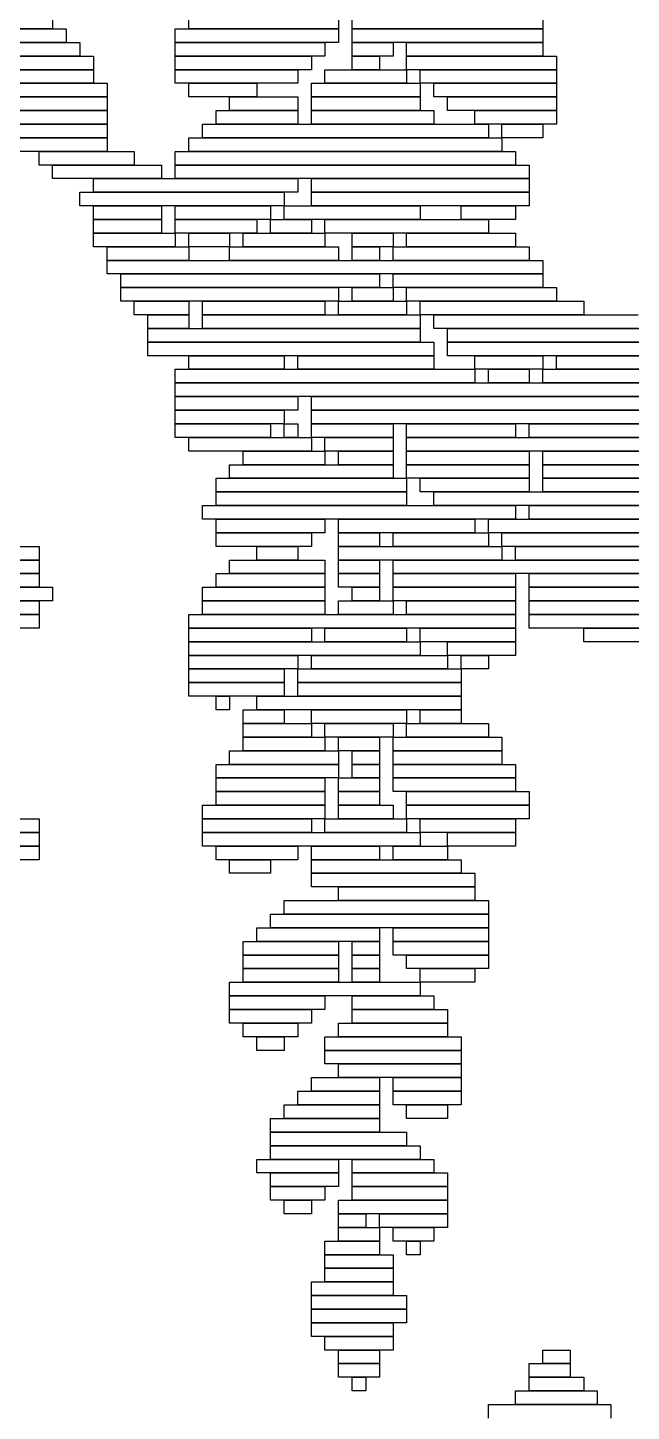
# Model space of a CAD drawing. Extents: x 39 to 985, y 65 to 958.
# Drawn here: x 129.2 to 173.5, y 319.5 to 421.1 of the extents above; entities that cross this region are included whole.
import ezdxf

# ---------------------------------------------------------------- set-up
doc = ezdxf.new("R2010")
doc.units = 0

msp = doc.modelspace()

# ---------------------------------------------------------------- linework, layer by layer
for p, q in [((131, 422), (131, 421)), ((141, 421), (141, 422)), ((152, 422), (152, 421)), ((153, 421), (153, 422)), ((167, 422), (167, 421)), ((131, 421), (84, 421)), ((103, 421), (132, 421)), ((132, 421), (132, 420)), ((140, 421), (152, 421)), ((140, 420), (140, 421)), ((152, 421), (141, 421)), ((152, 421), (152, 420)), ((167, 421), (153, 421)), ((153, 421), (167, 421)), ((153, 420), (153, 421)), ((167, 421), (167, 420)), ((132, 420), (103, 420)), ((117, 420), (133, 420)), ((133, 420), (133, 419)), ((152, 420), (140, 420)), ((140, 420), (151, 420)), ((140, 419), (140, 420)), ((151, 420), (151, 419)), ((167, 420), (153, 420)), ((153, 420), (156, 420)), ((153, 419), (153, 420)), ((156, 420), (156, 419)), ((157, 420), (167, 420)), ((157, 419), (157, 420)), ((167, 420), (167, 419)), ((103, 419), (134, 419)), ((133, 419), (117, 419)), ((134, 419), (134, 418)), ((151, 419), (140, 419)), ((140, 419), (150, 419)), ((140, 418), (140, 419)), ((150, 419), (150, 418)), ((156, 419), (153, 419)), ((153, 419), (155, 419)), ((153, 418), (153, 419)), ((155, 419), (155, 418)), ((167, 419), (157, 419)), ((157, 419), (168, 419)), ((157, 418), (157, 419)), ((168, 419), (168, 418)), ((134, 418), (103, 418)), ((116, 418), (134, 418)), ((134, 418), (134, 417)), ((150, 418), (140, 418)), ((140, 418), (149, 418)), ((140, 417), (140, 418)), ((149, 418), (149, 417)), ((151, 418), (157, 418)), ((151, 417), (151, 418)), ((155, 418), (153, 418)), ((168, 418), (157, 418)), ((157, 418), (157, 417)), ((158, 418), (168, 418)), ((158, 417), (158, 418)), ((168, 418), (168, 417)), ((134, 417), (116, 417)), ((116, 417), (135, 417)), ((135, 417), (135, 416)), ((149, 417), (140, 417)), ((141, 417), (146, 417)), ((141, 416), (141, 417)), ((146, 417), (146, 416)), ((150, 417), (158, 417)), ((150, 416), (150, 417)), ((157, 417), (151, 417)), ((168, 417), (158, 417)), ((158, 417), (158, 416)), ((159, 417), (168, 417)), ((159, 416), (159, 417)), ((168, 417), (168, 416)), ((135, 416), (116, 416)), ((125, 416), (135, 416)), ((135, 416), (135, 415)), ((146, 416), (141, 416)), ((144, 416), (149, 416)), ((144, 415), (144, 416)), ((149, 416), (149, 415)), ((158, 416), (150, 416)), ((150, 416), (158, 416)), ((150, 415), (150, 416)), ((158, 416), (158, 415)), ((168, 416), (159, 416)), ((160, 416), (168, 416)), ((160, 415), (160, 416)), ((168, 416), (168, 415)), ((135, 415), (125, 415)), ((125, 415), (135, 415)), ((135, 415), (135, 414)), ((143, 415), (149, 415)), ((143, 414), (143, 415)), ((149, 415), (144, 415)), ((149, 415), (149, 414)), ((158, 415), (150, 415)), ((150, 415), (159, 415)), ((150, 414), (150, 415)), ((159, 415), (159, 414)), ((168, 415), (160, 415)), ((162, 415), (168, 415)), ((162, 414), (162, 415)), ((168, 415), (168, 414)), ((135, 414), (125, 414)), ((127, 414), (135, 414)), ((135, 414), (135, 413)), ((142, 414), (163, 414)), ((142, 413), (142, 414)), ((149, 414), (143, 414)), ((159, 414), (150, 414)), ((168, 414), (162, 414)), ((163, 414), (163, 413)), ((164, 414), (167, 414)), ((164, 413), (164, 414)), ((167, 414), (167, 413)), ((135, 413), (127, 413)), ((128, 413), (135, 413)), ((135, 413), (135, 412)), ((141, 413), (164, 413)), ((141, 412), (141, 413)), ((163, 413), (142, 413)), ((167, 413), (164, 413)), ((164, 413), (164, 412)), ((135, 412), (128, 412)), ((130, 412), (137, 412)), ((130, 411), (130, 412)), ((137, 412), (137, 411)), ((140, 412), (165, 412)), ((140, 411), (140, 412)), ((164, 412), (141, 412)), ((165, 412), (165, 411)), ((137, 411), (130, 411)), ((131, 411), (139, 411)), ((131, 410), (131, 411)), ((139, 411), (139, 410)), ((165, 411), (140, 411)), ((140, 411), (166, 411)), ((140, 410), (140, 411)), ((166, 411), (166, 410)), ((139, 410), (131, 410)), ((134, 410), (149, 410)), ((134, 409), (134, 410)), ((166, 410), (140, 410)), ((149, 410), (149, 409)), ((150, 410), (166, 410)), ((150, 409), (150, 410)), ((166, 410), (166, 409)), ((133, 409), (148, 409)), ((133, 408), (133, 409)), ((149, 409), (134, 409)), ((148, 409), (148, 408)), ((166, 409), (150, 409)), ((150, 409), (166, 409)), ((150, 408), (150, 409)), ((166, 409), (166, 408)), ((148, 408), (133, 408)), ((134, 408), (139, 408)), ((134, 407), (134, 408)), ((139, 408), (139, 407)), ((140, 408), (147, 408)), ((140, 407), (140, 408)), ((147, 408), (147, 407)), ((148, 408), (158, 408)), ((148, 407), (148, 408)), ((166, 408), (150, 408)), ((158, 408), (158, 407)), ((161, 408), (165, 408)), ((161, 407), (161, 408)), ((165, 408), (165, 407)), ((139, 407), (134, 407)), ((134, 407), (139, 407)), ((134, 406), (134, 407)), ((139, 407), (139, 406)), ((147, 407), (140, 407)), ((140, 407), (146, 407)), ((140, 406), (140, 407)), ((146, 407), (146, 406)), ((147, 407), (150, 407)), ((147, 406), (147, 407)), ((158, 407), (148, 407)), ((150, 407), (150, 406)), ((151, 407), (163, 407)), ((151, 406), (151, 407)), ((165, 407), (161, 407)), ((163, 407), (163, 406)), ((139, 406), (134, 406)), ((134, 406), (140, 406)), ((134, 405), (134, 406)), ((146, 406), (140, 406)), ((140, 406), (140, 405)), ((141, 406), (144, 406)), ((141, 405), (141, 406)), ((144, 406), (144, 405)), ((145, 406), (151, 406)), ((145, 405), (145, 406)), ((150, 406), (147, 406)), ((163, 406), (151, 406)), ((151, 406), (151, 405)), ((153, 406), (156, 406)), ((153, 405), (153, 406)), ((156, 406), (156, 405)), ((157, 406), (165, 406)), ((157, 405), (157, 406)), ((165, 406), (165, 405)), ((140, 405), (134, 405)), ((135, 405), (141, 405)), ((135, 404), (135, 405)), ((144, 405), (141, 405)), ((141, 405), (141, 404)), ((144, 405), (152, 405)), ((144, 404), (144, 405)), ((151, 405), (145, 405)), ((152, 405), (152, 404)), ((156, 405), (153, 405)), ((153, 405), (155, 405)), ((153, 404), (153, 405)), ((155, 405), (155, 404)), ((156, 405), (166, 405)), ((156, 404), (156, 405)), ((165, 405), (157, 405)), ((166, 405), (166, 404)), ((141, 404), (135, 404)), ((135, 404), (167, 404)), ((135, 403), (135, 404)), ((152, 404), (144, 404)), ((155, 404), (153, 404)), ((166, 404), (156, 404)), ((167, 404), (167, 403)), ((167, 403), (135, 403)), ((136, 403), (155, 403)), ((136, 402), (136, 403)), ((155, 403), (155, 402)), ((156, 403), (167, 403)), ((156, 402), (156, 403)), ((167, 403), (167, 402)), ((155, 402), (136, 402)), ((136, 402), (152, 402)), ((136, 401), (136, 402)), ((152, 402), (152, 401)), ((153, 402), (156, 402)), ((153, 401), (153, 402)), ((167, 402), (156, 402)), ((156, 402), (156, 401)), ((157, 402), (168, 402)), ((157, 401), (157, 402)), ((168, 402), (168, 401)), ((152, 401), (136, 401)), ((137, 401), (141, 401)), ((137, 400), (137, 401)), ((141, 401), (141, 400)), ((142, 401), (151, 401)), ((142, 400), (142, 401)), ((151, 401), (151, 400)), ((152, 401), (157, 401)), ((152, 400), (152, 401)), ((156, 401), (153, 401)), ((168, 401), (157, 401)), ((157, 401), (157, 400)), ((158, 401), (170, 401)), ((158, 400), (158, 401)), ((170, 401), (170, 400)), ((141, 400), (137, 400)), ((138, 400), (141, 400)), ((138, 399), (138, 400)), ((141, 400), (141, 399)), ((151, 400), (142, 400)), ((142, 400), (158, 400)), ((142, 399), (142, 400)), ((157, 400), (152, 400)), ((170, 400), (158, 400)), ((158, 400), (158, 399)), ((159, 400), (174, 400)), ((159, 399), (159, 400)), ((141, 399), (138, 399)), ((138, 399), (158, 399)), ((138, 398), (138, 399)), ((158, 399), (142, 399)), ((158, 399), (158, 398)), ((174, 399), (159, 399)), ((160, 399), (178, 399)), ((160, 398), (160, 399)), ((158, 398), (138, 398)), ((138, 398), (159, 398)), ((138, 397), (138, 398)), ((159, 398), (159, 397)), ((178, 398), (160, 398)), ((160, 398), (180, 398)), ((160, 397), (160, 398)), ((159, 397), (138, 397)), ((141, 397), (148, 397)), ((141, 396), (141, 397)), ((148, 397), (148, 396)), ((149, 397), (159, 397)), ((149, 396), (149, 397)), ((159, 397), (159, 396)), ((180, 397), (160, 397)), ((162, 397), (167, 397)), ((162, 396), (162, 397)), ((167, 397), (167, 396)), ((168, 397), (180, 397)), ((168, 396), (168, 397)), ((140, 396), (162, 396)), ((140, 395), (140, 396)), ((148, 396), (141, 396)), ((159, 396), (149, 396)), ((167, 396), (162, 396)), ((162, 396), (162, 395)), ((163, 396), (166, 396)), ((163, 395), (163, 396)), ((166, 396), (166, 395)), ((167, 396), (180, 396)), ((167, 395), (167, 396)), ((180, 396), (168, 396)), ((162, 395), (140, 395)), ((140, 395), (180, 395)), ((140, 394), (140, 395)), ((166, 395), (163, 395)), ((180, 395), (167, 395)), ((180, 394), (140, 394)), ((140, 394), (149, 394)), ((140, 393), (140, 394)), ((149, 394), (149, 393)), ((150, 394), (181, 394)), ((150, 393), (150, 394)), ((149, 393), (140, 393)), ((140, 393), (148, 393)), ((140, 392), (140, 393)), ((148, 393), (148, 392)), ((181, 393), (150, 393)), ((150, 393), (183, 393)), ((150, 392), (150, 393)), ((148, 392), (140, 392)), ((140, 392), (147, 392)), ((140, 391), (140, 392)), ((147, 392), (147, 391)), ((148, 392), (149, 392)), ((148, 391), (148, 392)), ((149, 392), (149, 391)), ((183, 392), (150, 392)), ((150, 392), (156, 392)), ((150, 391), (150, 392)), ((156, 392), (156, 391)), ((157, 392), (165, 392)), ((157, 391), (157, 392)), ((165, 392), (165, 391)), ((166, 392), (191, 392)), ((166, 391), (166, 392)), ((147, 391), (140, 391)), ((141, 391), (150, 391)), ((141, 390), (141, 391)), ((149, 391), (148, 391)), ((156, 391), (150, 391)), ((150, 391), (150, 390)), ((151, 391), (156, 391)), ((151, 390), (151, 391)), ((156, 391), (156, 390)), ((165, 391), (157, 391)), ((157, 391), (193, 391)), ((157, 390), (157, 391)), ((191, 391), (166, 391)), ((150, 390), (141, 390)), ((145, 390), (151, 390)), ((145, 389), (145, 390)), ((156, 390), (151, 390)), ((151, 390), (151, 389)), ((152, 390), (156, 390)), ((152, 389), (152, 390)), ((156, 390), (156, 389)), ((193, 390), (157, 390)), ((157, 390), (166, 390)), ((157, 389), (157, 390)), ((166, 390), (166, 389)), ((167, 390), (182, 390)), ((167, 389), (167, 390)), ((144, 389), (156, 389)), ((144, 388), (144, 389)), ((151, 389), (145, 389)), ((156, 389), (152, 389)), ((156, 389), (156, 388)), ((166, 389), (157, 389)), ((157, 389), (166, 389)), ((157, 388), (157, 389)), ((166, 389), (166, 388)), ((182, 389), (167, 389)), ((167, 389), (182, 389)), ((167, 388), (167, 389)), ((143, 388), (157, 388)), ((143, 387), (143, 388)), ((156, 388), (144, 388)), ((166, 388), (157, 388)), ((157, 388), (157, 387)), ((158, 388), (166, 388)), ((158, 387), (158, 388)), ((166, 388), (166, 387)), ((182, 388), (167, 388)), ((167, 388), (182, 388)), ((167, 387), (167, 388)), ((157, 387), (143, 387)), ((143, 387), (157, 387)), ((143, 386), (143, 387)), ((157, 387), (157, 386)), ((166, 387), (158, 387)), ((159, 387), (187, 387)), ((159, 386), (159, 387)), ((182, 387), (167, 387)), ((142, 386), (165, 386)), ((142, 385), (142, 386)), ((157, 386), (143, 386)), ((187, 386), (159, 386)), ((165, 386), (165, 385)), ((166, 386), (182, 386)), ((166, 385), (166, 386)), ((165, 385), (142, 385)), ((143, 385), (151, 385)), ((143, 384), (143, 385)), ((151, 384), (143, 384)), ((143, 384), (150, 384)), ((143, 383), (143, 384)), ((150, 384), (150, 383)), ((151, 385), (151, 384)), ((152, 385), (162, 385)), ((152, 384), (152, 385)), ((162, 384), (152, 384)), ((152, 384), (155, 384)), ((152, 383), (152, 384)), ((155, 384), (155, 383)), ((156, 384), (163, 384)), ((156, 383), (156, 384)), ((162, 385), (162, 384)), ((163, 385), (184, 385)), ((163, 384), (163, 385)), ((184, 384), (163, 384)), ((163, 384), (163, 383)), ((164, 384), (185, 384)), ((164, 383), (164, 384)), ((182, 385), (166, 385)), ((117, 383), (130, 383)), ((130, 383), (130, 382)), ((150, 383), (143, 383)), ((146, 383), (149, 383)), ((146, 382), (146, 383)), ((149, 383), (149, 382)), ((155, 383), (152, 383)), ((152, 383), (164, 383)), ((152, 382), (152, 383)), ((163, 383), (156, 383)), ((185, 383), (164, 383)), ((164, 383), (164, 382)), ((165, 383), (195, 383)), ((165, 382), (165, 383)), ((130, 382), (117, 382)), ((118, 382), (130, 382)), ((130, 382), (130, 381)), ((144, 382), (151, 382)), ((144, 381), (144, 382)), ((149, 382), (146, 382)), ((151, 382), (151, 381)), ((164, 382), (152, 382)), ((152, 382), (155, 382)), ((152, 381), (152, 382)), ((155, 382), (155, 381)), ((156, 382), (248, 382)), ((156, 381), (156, 382)), ((195, 382), (165, 382)), ((130, 381), (118, 381)), ((118, 381), (130, 381)), ((130, 381), (130, 380)), ((143, 381), (151, 381)), ((143, 380), (143, 381)), ((151, 381), (144, 381)), ((151, 381), (151, 380)), ((155, 381), (152, 381)), ((152, 381), (155, 381)), ((152, 380), (152, 381)), ((155, 381), (155, 380)), ((248, 381), (156, 381)), ((156, 381), (165, 381)), ((156, 380), (156, 381)), ((165, 381), (165, 380)), ((166, 381), (384, 381)), ((166, 380), (166, 381)), ((111, 380), (131, 380)), ((130, 380), (118, 380)), ((131, 380), (131, 379)), ((142, 380), (151, 380)), ((142, 379), (142, 380)), ((151, 380), (143, 380)), ((151, 380), (151, 379)), ((155, 380), (152, 380)), ((153, 380), (155, 380)), ((153, 379), (153, 380)), ((155, 380), (155, 379)), ((165, 380), (156, 380)), ((156, 380), (165, 380)), ((156, 379), (156, 380)), ((165, 380), (165, 379)), ((384, 380), (166, 380)), ((166, 380), (183, 380)), ((166, 379), (166, 380)), ((131, 379), (111, 379)), ((120, 379), (130, 379)), ((130, 379), (130, 378)), ((151, 379), (142, 379)), ((142, 379), (151, 379)), ((142, 378), (142, 379)), ((151, 379), (151, 378)), ((152, 379), (156, 379)), ((152, 378), (152, 379)), ((155, 379), (153, 379)), ((165, 379), (156, 379)), ((156, 379), (156, 378)), ((157, 379), (165, 379)), ((157, 378), (157, 379)), ((165, 379), (165, 378)), ((183, 379), (166, 379)), ((166, 379), (183, 379)), ((166, 378), (166, 379)), ((130, 378), (120, 378)), ((121, 378), (130, 378)), ((130, 378), (130, 377)), ((141, 378), (165, 378)), ((141, 377), (141, 378)), ((151, 378), (142, 378)), ((156, 378), (152, 378)), ((165, 378), (157, 378)), ((165, 378), (165, 377)), ((183, 378), (166, 378)), ((166, 378), (183, 378)), ((166, 377), (166, 378)), ((130, 377), (121, 377)), ((165, 377), (141, 377)), ((141, 377), (150, 377)), ((141, 376), (141, 377)), ((150, 377), (150, 376)), ((151, 377), (157, 377)), ((151, 376), (151, 377)), ((157, 377), (157, 376)), ((158, 377), (165, 377)), ((158, 376), (158, 377)), ((165, 377), (165, 376)), ((183, 377), (166, 377)), ((170, 377), (188, 377)), ((170, 376), (170, 377)), ((150, 376), (141, 376)), ((141, 376), (158, 376)), ((141, 375), (141, 376)), ((157, 376), (151, 376)), ((165, 376), (158, 376)), ((158, 376), (158, 375)), ((160, 376), (165, 376)), ((160, 375), (160, 376)), ((165, 376), (165, 375)), ((188, 376), (170, 376)), ((158, 375), (141, 375)), ((141, 375), (149, 375)), ((141, 374), (141, 375)), ((149, 375), (149, 374)), ((150, 375), (160, 375)), ((150, 374), (150, 375)), ((165, 375), (160, 375)), ((160, 375), (160, 374)), ((161, 375), (163, 375)), ((161, 374), (161, 375)), ((163, 375), (163, 374)), ((149, 374), (141, 374)), ((141, 374), (148, 374)), ((141, 373), (141, 374)), ((148, 374), (148, 373)), ((149, 374), (161, 374)), ((149, 373), (149, 374)), ((160, 374), (150, 374)), ((163, 374), (161, 374)), ((161, 374), (161, 373)), ((148, 373), (141, 373)), ((141, 373), (148, 373)), ((141, 372), (141, 373)), ((148, 373), (148, 372)), ((161, 373), (149, 373)), ((149, 373), (161, 373)), ((149, 372), (149, 373)), ((161, 373), (161, 372)), ((148, 372), (141, 372)), ((143, 372), (144, 372)), ((143, 371), (143, 372)), ((144, 372), (144, 371)), ((146, 372), (161, 372)), ((146, 371), (146, 372)), ((161, 372), (149, 372)), ((161, 372), (161, 371)), ((144, 371), (143, 371)), ((145, 371), (148, 371)), ((145, 370), (145, 371)), ((161, 371), (146, 371)), ((148, 371), (148, 370)), ((150, 371), (157, 371)), ((150, 370), (150, 371)), ((157, 371), (157, 370)), ((158, 371), (161, 371)), ((158, 370), (158, 371)), ((161, 371), (161, 370)), ((148, 370), (145, 370)), ((145, 370), (150, 370)), ((145, 369), (145, 370)), ((157, 370), (150, 370)), ((150, 370), (150, 369)), ((151, 370), (156, 370)), ((151, 369), (151, 370)), ((156, 370), (156, 369)), ((157, 370), (163, 370)), ((157, 369), (157, 370)), ((161, 370), (158, 370)), ((163, 370), (163, 369)), ((150, 369), (145, 369)), ((145, 369), (151, 369)), ((145, 368), (145, 369)), ((156, 369), (151, 369)), ((151, 369), (151, 368)), ((152, 369), (155, 369)), ((152, 368), (152, 369)), ((155, 369), (155, 368)), ((156, 369), (164, 369)), ((156, 368), (156, 369)), ((163, 369), (157, 369)), ((164, 369), (164, 368)), ((144, 368), (152, 368)), ((144, 367), (144, 368)), ((151, 368), (145, 368)), ((155, 368), (152, 368)), ((152, 368), (152, 367)), ((153, 368), (155, 368)), ((153, 367), (153, 368)), ((155, 368), (155, 367)), ((164, 368), (156, 368)), ((156, 368), (164, 368)), ((156, 367), (156, 368)), ((164, 368), (164, 367)), ((143, 367), (152, 367)), ((143, 366), (143, 367)), ((152, 367), (144, 367)), ((152, 367), (152, 366)), ((155, 367), (153, 367)), ((153, 367), (155, 367)), ((153, 366), (153, 367)), ((155, 367), (155, 366)), ((164, 367), (156, 367)), ((156, 367), (165, 367)), ((156, 366), (156, 367)), ((165, 367), (165, 366)), ((152, 366), (143, 366)), ((143, 366), (151, 366)), ((143, 365), (143, 366)), ((151, 366), (151, 365)), ((152, 366), (155, 366)), ((152, 365), (152, 366)), ((155, 366), (153, 366)), ((155, 366), (155, 365)), ((165, 366), (156, 366)), ((156, 366), (165, 366)), ((156, 365), (156, 366)), ((165, 366), (165, 365)), ((151, 365), (143, 365)), ((143, 365), (151, 365)), ((143, 364), (143, 365)), ((151, 365), (151, 364)), ((155, 365), (152, 365)), ((152, 365), (155, 365)), ((152, 364), (152, 365)), ((155, 365), (155, 364)), ((165, 365), (156, 365)), ((157, 365), (166, 365)), ((157, 364), (157, 365)), ((166, 365), (166, 364)), ((142, 364), (151, 364)), ((142, 363), (142, 364)), ((151, 364), (143, 364)), ((151, 364), (151, 363)), ((155, 364), (152, 364)), ((152, 364), (156, 364)), ((152, 363), (152, 364)), ((156, 364), (156, 363)), ((166, 364), (157, 364)), ((157, 364), (166, 364)), ((157, 363), (157, 364)), ((166, 364), (166, 363)), ((120, 363), (130, 363)), ((130, 363), (130, 362)), ((151, 363), (142, 363)), ((142, 363), (150, 363)), ((142, 362), (142, 363)), ((150, 363), (150, 362)), ((151, 363), (157, 363)), ((151, 362), (151, 363)), ((156, 363), (152, 363)), ((166, 363), (157, 363)), ((157, 363), (157, 362)), ((158, 363), (165, 363)), ((158, 362), (158, 363)), ((165, 363), (165, 362)), ((130, 362), (120, 362)), ((120, 362), (130, 362)), ((130, 362), (130, 361)), ((150, 362), (142, 362)), ((142, 362), (158, 362)), ((142, 361), (142, 362)), ((157, 362), (151, 362)), ((165, 362), (158, 362)), ((158, 362), (158, 361)), ((160, 362), (165, 362)), ((160, 361), (160, 362)), ((165, 362), (165, 361)), ((130, 361), (120, 361)), ((122, 361), (130, 361)), ((130, 361), (130, 360)), ((158, 361), (142, 361)), ((143, 361), (149, 361)), ((143, 360), (143, 361)), ((149, 361), (149, 360)), ((150, 361), (155, 361)), ((150, 360), (150, 361)), ((155, 361), (155, 360)), ((156, 361), (160, 361)), ((156, 360), (156, 361)), ((165, 361), (160, 361)), ((160, 361), (160, 360)), ((130, 360), (122, 360)), ((149, 360), (143, 360)), ((144, 360), (147, 360)), ((144, 359), (144, 360)), ((147, 360), (147, 359)), ((155, 360), (150, 360)), ((150, 360), (161, 360)), ((150, 359), (150, 360)), ((160, 360), (156, 360)), ((161, 360), (161, 359)), ((147, 359), (144, 359)), ((161, 359), (150, 359)), ((150, 359), (162, 359)), ((150, 358), (150, 359)), ((162, 359), (162, 358)), ((162, 358), (150, 358)), ((152, 358), (162, 358)), ((152, 357), (152, 358)), ((162, 358), (162, 357)), ((148, 357), (163, 357)), ((148, 356), (148, 357)), ((162, 357), (152, 357)), ((163, 357), (163, 356)), ((147, 356), (163, 356)), ((147, 355), (147, 356)), ((163, 356), (148, 356)), ((163, 356), (163, 355)), ((146, 355), (155, 355)), ((146, 354), (146, 355)), ((163, 355), (147, 355)), ((155, 355), (155, 354)), ((156, 355), (163, 355)), ((156, 354), (156, 355)), ((163, 355), (163, 354)), ((145, 354), (152, 354)), ((145, 353), (145, 354)), ((155, 354), (146, 354)), ((152, 354), (152, 353)), ((153, 354), (155, 354)), ((153, 353), (153, 354)), ((155, 354), (155, 353)), ((163, 354), (156, 354)), ((156, 354), (163, 354)), ((156, 353), (156, 354)), ((163, 354), (163, 353)), ((152, 353), (145, 353)), ((145, 353), (152, 353)), ((145, 352), (145, 353)), ((152, 353), (152, 352)), ((155, 353), (153, 353)), ((153, 353), (155, 353)), ((153, 352), (153, 353)), ((155, 353), (155, 352)), ((163, 353), (156, 353)), ((157, 353), (163, 353)), ((157, 352), (157, 353)), ((163, 353), (163, 352)), ((152, 352), (145, 352)), ((145, 352), (152, 352)), ((145, 351), (145, 352)), ((152, 352), (152, 351)), ((155, 352), (153, 352)), ((153, 352), (155, 352)), ((153, 351), (153, 352)), ((155, 352), (155, 351)), ((163, 352), (157, 352)), ((158, 352), (162, 352)), ((158, 351), (158, 352)), ((162, 352), (162, 351)), ((144, 351), (158, 351)), ((144, 350), (144, 351)), ((152, 351), (145, 351)), ((155, 351), (153, 351)), ((162, 351), (158, 351)), ((158, 351), (158, 350)), ((158, 350), (144, 350)), ((144, 350), (151, 350)), ((144, 349), (144, 350)), ((151, 350), (151, 349)), ((153, 350), (159, 350)), ((153, 349), (153, 350)), ((159, 350), (159, 349)), ((151, 349), (144, 349)), ((144, 349), (150, 349)), ((144, 348), (144, 349)), ((150, 349), (150, 348)), ((159, 349), (153, 349)), ((153, 349), (160, 349)), ((153, 348), (153, 349)), ((160, 349), (160, 348)), ((150, 348), (144, 348)), ((145, 348), (149, 348)), ((145, 347), (145, 348)), ((149, 348), (149, 347)), ((152, 348), (160, 348)), ((152, 347), (152, 348)), ((160, 348), (153, 348)), ((160, 348), (160, 347)), ((149, 347), (145, 347)), ((146, 347), (148, 347)), ((146, 346), (146, 347)), ((148, 347), (148, 346)), ((151, 347), (161, 347)), ((151, 346), (151, 347)), ((160, 347), (152, 347)), ((161, 347), (161, 346)), ((148, 346), (146, 346)), ((161, 346), (151, 346)), ((151, 346), (161, 346)), ((151, 345), (151, 346)), ((161, 346), (161, 345)), ((161, 345), (151, 345)), ((152, 345), (161, 345)), ((152, 344), (152, 345)), ((161, 345), (161, 344)), ((150, 344), (155, 344)), ((150, 343), (150, 344)), ((161, 344), (152, 344)), ((155, 344), (155, 343)), ((156, 344), (161, 344)), ((156, 343), (156, 344)), ((161, 344), (161, 343)), ((149, 343), (155, 343)), ((149, 342), (149, 343)), ((155, 343), (150, 343)), ((155, 343), (155, 342)), ((161, 343), (156, 343)), ((156, 343), (161, 343)), ((156, 342), (156, 343)), ((161, 343), (161, 342)), ((148, 342), (155, 342)), ((148, 341), (148, 342)), ((155, 342), (149, 342)), ((155, 342), (155, 341)), ((161, 342), (156, 342)), ((157, 342), (160, 342)), ((157, 341), (157, 342)), ((160, 342), (160, 341)), ((147, 341), (155, 341)), ((147, 340), (147, 341)), ((155, 341), (148, 341)), ((155, 341), (155, 340)), ((160, 341), (157, 341)), ((155, 340), (147, 340)), ((147, 340), (157, 340)), ((147, 339), (147, 340)), ((157, 340), (157, 339)), ((157, 339), (147, 339)), ((147, 339), (158, 339)), ((147, 338), (147, 339)), ((158, 339), (158, 338)), ((146, 338), (152, 338)), ((146, 337), (146, 338)), ((158, 338), (147, 338)), ((152, 338), (152, 337)), ((153, 338), (159, 338)), ((153, 337), (153, 338)), ((159, 338), (159, 337)), ((152, 337), (146, 337)), ((147, 337), (152, 337)), ((147, 336), (147, 337)), ((152, 337), (152, 336)), ((159, 337), (153, 337)), ((153, 337), (160, 337)), ((153, 336), (153, 337)), ((160, 337), (160, 336)), ((152, 336), (147, 336)), ((147, 336), (151, 336)), ((147, 335), (147, 336)), ((151, 336), (151, 335)), ((160, 336), (153, 336)), ((153, 336), (160, 336)), ((153, 335), (153, 336)), ((160, 336), (160, 335)), ((151, 335), (147, 335)), ((148, 335), (150, 335)), ((148, 334), (148, 335)), ((150, 335), (150, 334)), ((152, 335), (160, 335)), ((152, 334), (152, 335)), ((160, 335), (153, 335)), ((160, 335), (160, 334)), ((150, 334), (148, 334)), ((160, 334), (152, 334)), ((152, 334), (154, 334)), ((152, 333), (152, 334)), ((154, 334), (154, 333)), ((155, 334), (160, 334)), ((155, 333), (155, 334)), ((160, 334), (160, 333)), ((154, 333), (152, 333)), ((152, 333), (155, 333)), ((152, 332), (152, 333)), ((160, 333), (155, 333)), ((155, 333), (155, 332)), ((156, 333), (159, 333)), ((156, 332), (156, 333)), ((159, 333), (159, 332)), ((151, 332), (155, 332)), ((151, 331), (151, 332)), ((155, 332), (152, 332)), ((155, 332), (155, 331)), ((159, 332), (156, 332)), ((157, 332), (158, 332)), ((157, 331), (157, 332)), ((158, 332), (158, 331)), ((155, 331), (151, 331)), ((151, 331), (156, 331)), ((151, 330), (151, 331)), ((156, 331), (156, 330)), ((158, 331), (157, 331)), ((156, 330), (151, 330)), ((151, 330), (156, 330)), ((151, 329), (151, 330)), ((156, 330), (156, 329)), ((150, 329), (156, 329)), ((150, 328), (150, 329)), ((156, 329), (151, 329)), ((156, 329), (156, 328)), ((156, 328), (150, 328)), ((150, 328), (157, 328)), ((150, 327), (150, 328)), ((157, 328), (157, 327)), ((157, 327), (150, 327)), ((150, 327), (157, 327)), ((150, 326), (150, 327)), ((157, 327), (157, 326)), ((157, 326), (150, 326)), ((150, 326), (156, 326)), ((150, 325), (150, 326)), ((156, 326), (156, 325)), ((156, 325), (150, 325)), ((151, 325), (156, 325)), ((151, 324), (151, 325)), ((156, 325), (156, 324)), ((156, 324), (151, 324)), ((152, 324), (155, 324)), ((152, 323), (152, 324)), ((155, 324), (155, 323)), ((167, 324), (169, 324)), ((167, 323), (167, 324)), ((169, 324), (169, 323)), ((155, 323), (152, 323)), ((152, 323), (155, 323)), ((152, 322), (152, 323)), ((155, 323), (155, 322)), ((166, 323), (169, 323)), ((166, 322), (166, 323)), ((169, 323), (167, 323)), ((169, 323), (169, 322)), ((155, 322), (152, 322)), ((153, 322), (154, 322)), ((153, 321), (153, 322)), ((154, 322), (154, 321)), ((169, 322), (166, 322)), ((166, 322), (170, 322)), ((166, 321), (166, 322)), ((170, 322), (170, 321)), ((154, 321), (153, 321)), ((163, 320), (172, 320)), ((163, 319), (163, 320)), ((165, 321), (171, 321)), ((165, 320), (165, 321)), ((171, 320), (165, 320)), ((170, 321), (166, 321)), ((171, 321), (171, 320)), ((172, 320), (172, 319))]:
    msp.add_line(p, q)

doc.saveas('drawing.dxf')
